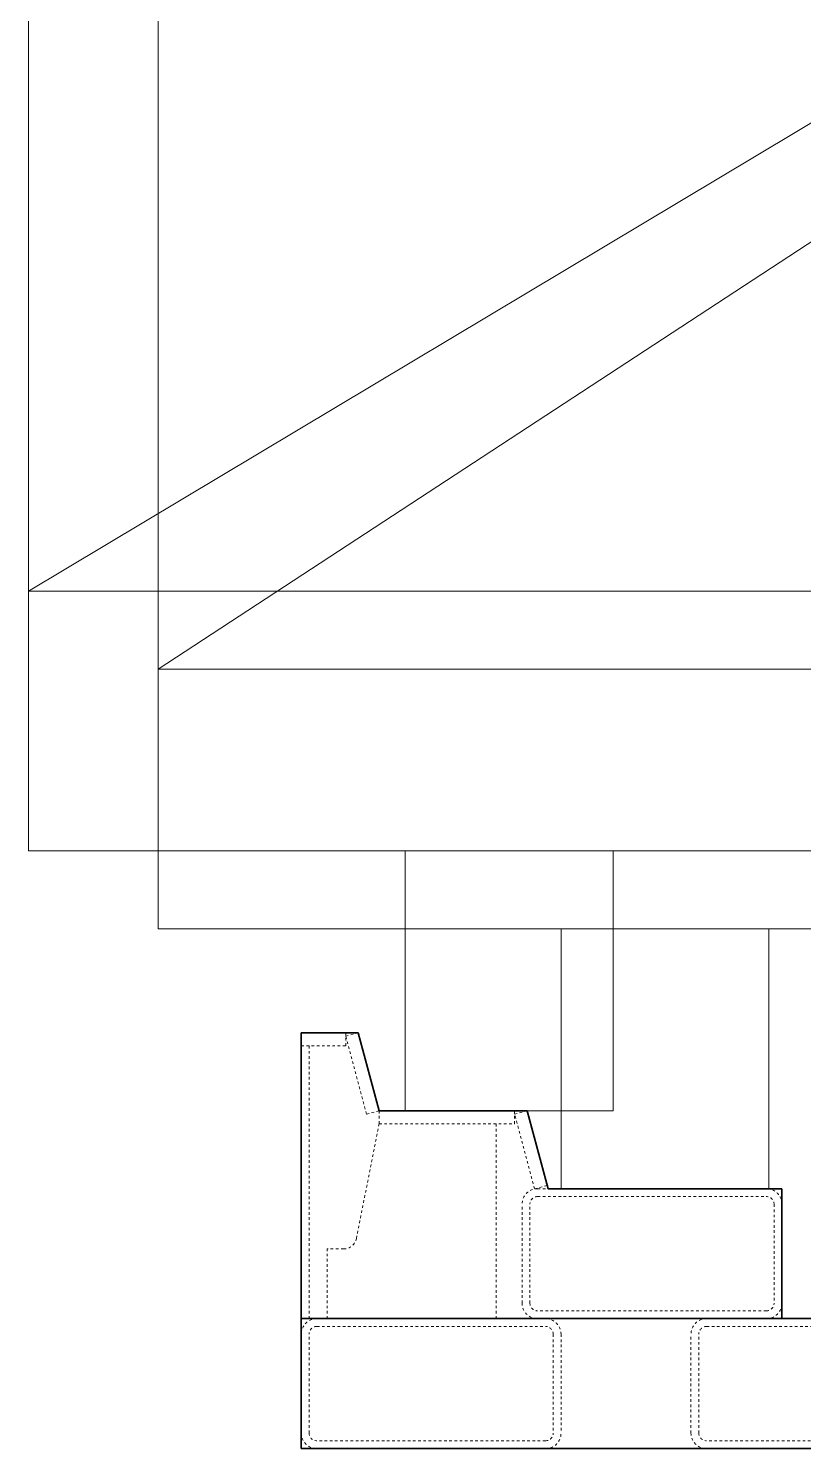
# Model space of a CAD drawing. Header units: millimetres. Extents: x -67280 to 67280, y -47520 to 47520.
# Drawn here: x 53979 to 54277, y -10783 to -10237 of the extents above; entities that cross this region are included whole.
import ezdxf

# ---------------------------------------------------------------- set-up
doc = ezdxf.new("R2010")
doc.units = ezdxf.units.MM
doc.linetypes.add('AD_LTYPE0 0.18 mm_1_1_1_1_1_1_1_1_1_1_1_1_1_1_1_1', pattern=[16, 13, -1, 1, -1])
doc.linetypes.add('虚线', pattern=[2, 1, -1])
for name, color, linetype, lineweight in [('ACADCAXA细实线层', 3, 'Continuous', 18), ('ACAD中心线层', 1, 'AD_LTYPE0 0.18 mm_1_1_1_1_1_1_1_1_1_1_1_1_1_1_1_1', 25), ('EB0', 7, 'Continuous', 35), ('尺寸线层', 4, 'Continuous', 18), ('虚线层', 100, '虚线', 18)]:
    doc.layers.add(name, color=color, linetype=linetype, lineweight=lineweight)

# ---------------------------------------------------------------- blocks, each defined once
blk = doc.blocks.new('*X1728')
at = {"layer": '虚线层', "linetype": '虚线', "lineweight": 18}
for p, q in [((-49, 50), (39, 50)), ((-55, 6), (-55, 44)), ((45, 44), (45, 6)), ((39, 0), (-49, 0))]:
    blk.add_line(p, q, dxfattribs=at)
at = {"layer": '虚线层'}
for p, q in [((-52, 6), (-52, 44)), ((-49, 47), (39, 47)), ((42, 44), (42, 6)), ((39, 3), (-49, 3))]:
    blk.add_line(p, q, dxfattribs=at)
at = {"layer": '虚线层', "linetype": '虚线', "lineweight": 18}
for centre, start, end in [((-49, 44), 90, 180), ((39, 44), 0, 90), ((-49, 6), 180, 270), ((39, 6), 270, 0)]:
    blk.add_arc(centre, 6, start, end, dxfattribs=at)
at = {"layer": '虚线层'}
for centre, start, end in [((-49, 44), 90, 180), ((39, 44), 0, 90), ((-49, 6), 180, 269.9999), ((39, 6), 270, 360)]:
    blk.add_arc(centre, 3, start, end, dxfattribs=at)
blk = doc.blocks.new('*X1730')
at = {"layer": '虚线层', "linetype": '虚线', "lineweight": 18}
for p, q in [((-34, 10), (54, 10)), ((-40, -34), (-40, 4)), ((60, 4), (60, -34)), ((54, -40), (-34, -40))]:
    blk.add_line(p, q, dxfattribs=at)
at = {"layer": '虚线层'}
for p, q in [((-34, 7), (54, 7)), ((-37, -34), (-37, 4)), ((57, 4), (57, -34)), ((54, -37), (-34, -37))]:
    blk.add_line(p, q, dxfattribs=at)
at = {"layer": '虚线层', "linetype": '虚线', "lineweight": 18}
for centre, start, end in [((-34, 4), 90, 180), ((54, 4), 0, 90), ((-34, -34), 180, 270), ((54, -34), 270, 0)]:
    blk.add_arc(centre, 6, start, end, dxfattribs=at)
at = {"layer": '虚线层'}
for centre, start, end in [((-34, 4), 90, 180), ((54, 4), 0, 90), ((-34, -34), 180, 269.9999), ((54, -34), 270, 360)]:
    blk.add_arc(centre, 3, start, end, dxfattribs=at)
blk = doc.blocks.new('*X1731')
at = {"layer": '虚线层', "linetype": '虚线', "lineweight": 18}
for p, q in [((-34, 10), (54, 10)), ((-40, -34), (-40, 4)), ((60, 4), (60, -34)), ((54, -40), (-34, -40))]:
    blk.add_line(p, q, dxfattribs=at)
at = {"layer": '虚线层'}
for p, q in [((-34, 7), (54, 7)), ((-37, -34), (-37, 4)), ((57, 4), (57, -34)), ((54, -37), (-34, -37))]:
    blk.add_line(p, q, dxfattribs=at)
at = {"layer": '虚线层', "linetype": '虚线', "lineweight": 18}
for centre, start, end in [((-34, 4), 90, 180), ((54, 4), 0, 90), ((-34, -34), 180, 270), ((54, -34), 270, 0)]:
    blk.add_arc(centre, 6, start, end, dxfattribs=at)
at = {"layer": '虚线层'}
for centre, start, end in [((-34, 4), 90, 180), ((54, 4), 0, 90), ((-34, -34), 180, 269.9999), ((54, -34), 270, 360)]:
    blk.add_arc(centre, 3, start, end, dxfattribs=at)
blk = doc.blocks.new('*X1739')
at = {"layer": '尺寸线层'}
for p, q in [((-535, 900), (-535, 100)), ((-535, 200), (535, 900)), ((-535, 200), (535, 200)), ((-535, 100), (535, 100)), ((-380, 0), (-380, 100)), ((-300, 0), (-300, 100)), ((-380, 0), (-300, 0))]:
    blk.add_line(p, q, dxfattribs=at)
blk = doc.blocks.new('*X1740')
at = {"layer": 'ACADCAXA细实线层', "linetype": 'Continuous', "lineweight": 18}
for p, q in [((585, 900), (-585, 200)), ((-585, 900), (-585, 200)), ((-585, 200), (585, 200)), ((-585, 100), (-585, 200)), ((-585, 100), (585, 100)), ((-440, 0), (-440, 100)), ((-360, 0), (-360, 100)), ((-440, 0), (-360, 0))]:
    blk.add_line(p, q, dxfattribs=at)

msp = doc.modelspace()

# ---------------------------------------------------------------- linework, layer by layer
at = {"layer": 'EB0'}
for p, q in [((54083.943, -10733.455), (54083.943, -10623.455)), ((54083.943, -10623.455), (54105.905, -10623.455)), ((54113.943, -10653.455), (54105.905, -10623.455)), ((54113.943, -10653.455), (54170.905, -10653.455)), ((54178.942, -10683.455), (54170.905, -10653.455)), ((54174.943, -10683.455), (54174.943, -10683.455)), ((54178.942, -10683.455), (54268.943, -10683.455)), ((54268.943, -10683.455), (54268.943, -10733.455)), ((54083.943, -10733.455), (54083.943, -10783.455)), ((55043.943, -10733.455), (54083.943, -10733.455)), ((54083.943, -10783.455), (55043.943, -10783.455))]:
    msp.add_line(p, q, dxfattribs=at)
at = {"layer": '虚线层', "linetype": '虚线', "lineweight": 18}
for p, q in [((54101.075, -10624.749), (54105.905, -10623.455)), ((54101.075, -10628.455), (54101.075, -10623.455)), ((54083.943, -10628.455), (54101.075, -10628.455)), ((54086.943, -10733.455), (54086.943, -10628.455)), ((54109.113, -10654.749), (54101.075, -10624.749)), ((54109.113, -10654.749), (54113.943, -10653.455)), ((54113.943, -10658.455), (54113.943, -10653.455)), ((54166.075, -10654.749), (54170.905, -10653.455)), ((54166.075, -10658.455), (54166.075, -10653.455)), ((54173.767, -10683.455), (54166.075, -10654.749)), ((54113.943, -10658.455), (54105.173, -10702.608)), ((54113.943, -10658.455), (54166.075, -10658.455)), ((54158.943, -10658.455), (54158.943, -10733.455)), ((54173.767, -10683.455), (54178.596, -10682.161)), ((54100.269, -10706.634), (54093.943, -10706.634)), ((54093.943, -10733.455), (54093.943, -10706.634))]:
    msp.add_line(p, q, dxfattribs=at)
msp.add_arc((54100.269, -10701.634), 5, 270, 348.76601, dxfattribs=at)

# ---------------------------------------------------------------- block references
at = {"layer": 'ACAD中心线层'}
for name, p in [('*X1740', (54563.943, -10653.455)), ('*X1739', (54563.943, -10683.455)), ('*X1728', (54223.943, -10733.455)), ('*X1730', (54123.943, -10743.455)), ('*X1731', (54273.943, -10743.455))]:
    msp.add_blockref(name, p, dxfattribs=at)

doc.saveas('drawing.dxf')
